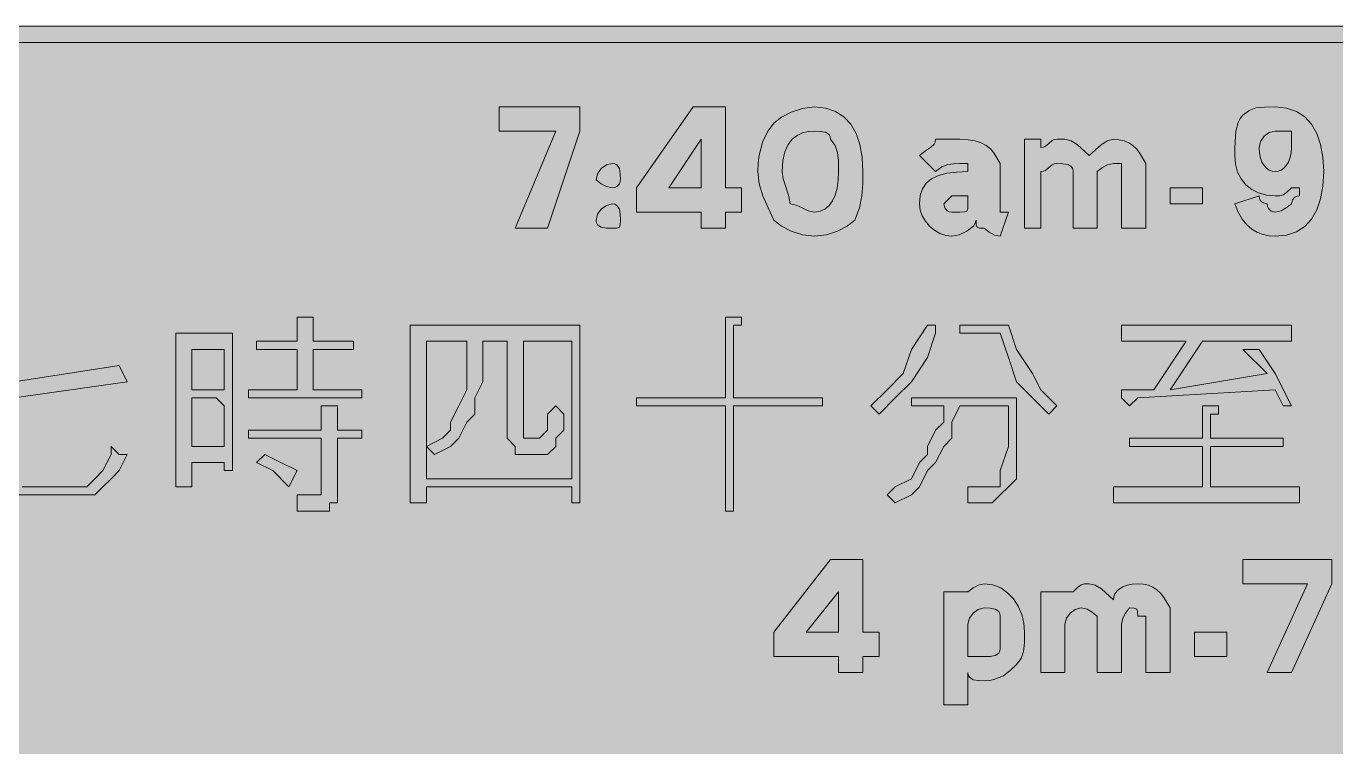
# Model space of a CAD drawing. Header units: metres. Extents: x 9 to 558, y 25 to 244.
# Drawn here: x 109.4 to 303.8, y 136.8 to 243.8 of the extents above; entities that cross this region are included whole.
import ezdxf

# ---------------------------------------------------------------- set-up
doc = ezdxf.new("R2010")
doc.units = ezdxf.units.M
doc.layers.add('FILL_BLACK_000000', color=7, linetype='Continuous', true_color=0x000000)
doc.layers.add('FILL_WHITE_FFFFFF', color=7, linetype='Continuous', true_color=0xffffff)

msp = doc.modelspace()

# ---------------------------------------------------------------- hatches: boundary and pattern name
at = {"layer": 'FILL_BLACK_000000', "true_color": 0x000000}
h = msp.add_hatch(color=7, dxfattribs=at)
h.dxf.hatch_style = 1
h.paths.add_polyline_path([(9.81, 238.59), (10.22, 239.36), (10.41, 240.24), (10.56, 240.99), (10.92, 241.76), (11.61, 242.64), (12.36, 243.24), (13.13, 243.65), (14.01, 243.84), (16.41, 243.84), (550.41, 243.84), (552.81, 243.84), (553.69, 243.65), (554.46, 243.24), (555.21, 242.64), (555.9, 241.76), (556.26, 240.99), (556.41, 240.24), (557.1, 239.36), (557.46, 238.59), (557.61, 237.84), (557.61, 31.44), (557.59, 30.73), (557.46, 30.24), (557.1, 29.75), (556.41, 29.04), (556.39, 28.33), (556.26, 27.84), (555.9, 27.35), (555.21, 26.64), (554.46, 26.04), (553.69, 25.63), (552.81, 25.44), (551.61, 25.44), (550.41, 25.44), (16.41, 25.44), (14.01, 25.44), (13.13, 25.63), (12.36, 26.04), (11.61, 26.64), (10.92, 27.35), (10.56, 27.84), (10.43, 28.33), (10.41, 29.04), (10.36, 29.44), (10.22, 29.75), (9.81, 30.24), (9.4, 30.73), (9.26, 31.04), (9.21, 31.44), (9.21, 237.84), (9.81, 238.59)])
h.paths.add_polyline_path([(15.21, 240.24), (14.01, 240.24), (13.61, 240.19), (13.32, 240.05), (12.96, 239.64), (12.81, 239.04), (12.81, 237.84), (12.81, 31.44), (12.81, 30.24), (12.83, 29.55), (12.96, 29.19), (13.32, 29.06), (14.01, 29.04), (14.16, 28.44), (14.52, 28.03), (14.81, 27.89), (15.21, 27.84), (551.61, 27.84), (552.21, 27.99), (552.62, 28.35), (552.76, 28.64), (552.81, 29.04), (553.21, 29.09), (553.5, 29.25), (553.86, 29.79), (553.99, 30.56), (554.01, 31.44), (554.01, 237.84), (553.99, 238.55), (553.86, 239.04), (553.5, 239.53), (552.81, 240.24), (551.61, 241.44), (15.21, 241.44), (15.21, 240.24)], flags=16)
h = msp.add_hatch(color=7, dxfattribs=at)
h.dxf.hatch_style = 1
h.paths.add_polyline_path([(179.61, 228.24), (179.61, 231.84), (191.61, 231.84), (191.61, 228.24), (186.81, 213.84), (182.01, 213.84), (188.01, 228.24), (179.61, 228.24)])
h = msp.add_hatch(color=7, dxfattribs=at)
h.dxf.hatch_style = 1
h.paths.add_polyline_path([(200.01, 219.84), (208.41, 231.84), (213.21, 231.84), (213.21, 219.84), (215.61, 219.84), (215.61, 216.24), (213.21, 216.24), (213.21, 213.84), (209.61, 213.84), (209.61, 216.24), (200.01, 216.24), (200.01, 219.84)])
h.paths.add_polyline_path([(209.61, 219.84), (209.61, 227.04), (204.81, 219.84), (209.61, 219.84)], flags=16)
h = msp.add_hatch(color=7, dxfattribs=at)
h.dxf.hatch_style = 1
h.paths.add_polyline_path([(233.46, 218.64), (233.1, 216.84), (232.41, 215.04), (231.3, 214.16), (229.86, 213.39), (228.19, 212.85), (226.41, 212.64), (224.63, 212.85), (222.96, 213.39), (221.52, 214.16), (220.41, 215.04), (219.53, 216.84), (218.76, 218.64), (218.22, 220.44), (218.01, 222.24), (218.06, 223.53), (218.22, 224.71), (218.76, 226.74), (219.53, 228.31), (220.41, 229.44), (221.52, 230.32), (222.96, 231.09), (224.63, 231.63), (226.41, 231.84), (228.1, 231.67), (229.56, 231.18), (230.8, 230.38), (231.81, 229.29), (232.6, 227.91), (233.16, 226.27), (233.5, 224.38), (233.61, 222.24), (233.59, 220.44), (233.46, 218.64)])
h.paths.add_polyline_path([(229.86, 225.09), (229.5, 226.12), (228.81, 227.04), (228.76, 227.44), (228.6, 227.73), (228.06, 228.09), (227.29, 228.22), (226.41, 228.24), (225.51, 228.18), (224.65, 227.98), (223.84, 227.61), (223.11, 227.04), (222.5, 226.25), (222.02, 225.2), (221.72, 223.88), (221.61, 222.24), (221.8, 221.15), (222.21, 219.84), (222.62, 218.53), (222.81, 217.44), (223.71, 217.25), (224.61, 216.84), (225.51, 216.43), (226.41, 216.24), (227.25, 216.35), (227.98, 216.67), (228.6, 217.19), (229.11, 217.89), (229.5, 218.76), (229.78, 219.78), (229.95, 220.95), (230.01, 222.24), (229.99, 223.83), (229.86, 225.09)], flags=16)
h = msp.add_hatch(color=7, dxfattribs=at)
h.dxf.hatch_style = 1
h.paths.add_polyline_path([(288.96, 228.24), (289.32, 229.55), (289.61, 230.14), (290.01, 230.64), (290.93, 231.33), (291.96, 231.69), (293.22, 231.82), (294.81, 231.84), (296.5, 231.67), (297.96, 231.18), (299.2, 230.38), (300.21, 229.29), (301, 227.91), (301.56, 226.27), (301.9, 224.38), (302.01, 222.24), (301.9, 220.1), (301.56, 218.21), (301, 216.57), (300.21, 215.19), (299.2, 214.1), (297.96, 213.3), (296.5, 212.81), (294.81, 212.64), (293.91, 212.7), (293.03, 212.88), (292.17, 213.21), (291.36, 213.69), (290.6, 214.34), (289.92, 215.17), (289.31, 216.2), (288.81, 217.44), (292.41, 218.64), (292.46, 218.24), (292.6, 217.95), (293.01, 217.59), (293.61, 217.44), (293.66, 217.04), (293.8, 216.75), (294.21, 216.39), (294.81, 216.24), (295.69, 216.43), (296.46, 216.84), (297.21, 217.44), (297.36, 218.04), (297.72, 218.45), (298.01, 218.59), (298.41, 218.64), (298.41, 219.84), (297.21, 219.84), (296.5, 219.15), (296.01, 218.79), (295.52, 218.66), (294.81, 218.64), (293.52, 218.75), (292.35, 219.07), (291.33, 219.59), (290.46, 220.29), (289.76, 221.16), (289.24, 222.18), (288.92, 223.35), (288.81, 224.64), (288.81, 225.84), (288.96, 228.24)])
h.paths.add_polyline_path([(294.81, 228.24), (293.93, 228.03), (293.16, 227.49), (292.62, 226.72), (292.41, 225.84), (292.46, 225), (292.62, 224.26), (292.85, 223.65), (293.16, 223.14), (293.52, 222.75), (293.93, 222.46), (294.36, 222.3), (294.81, 222.24), (295.26, 222.3), (295.69, 222.46), (296.1, 222.75), (296.46, 223.14), (296.77, 223.65), (297, 224.26), (297.16, 225), (297.21, 225.84), (297.21, 228.24), (294.81, 228.24)], flags=16)
h = msp.add_hatch(color=7, dxfattribs=at)
h.dxf.hatch_style = 1
h.paths.add_polyline_path([(248.01, 223.44), (247.11, 223.42), (246.21, 223.29), (245.31, 222.93), (244.41, 222.24), (242.01, 224.64), (242.89, 225.35), (243.66, 225.84), (244.2, 226.33), (244.36, 226.64), (244.41, 227.04), (248.01, 227.04), (249.25, 226.98), (250.3, 226.81), (251.17, 226.53), (251.91, 226.14), (252.53, 225.63), (253.07, 225.01), (254.01, 223.44), (254.01, 216.24), (255.21, 216.24), (254.01, 212.64), (253.13, 212.83), (252.36, 213.24), (251.61, 213.84), (250.92, 213.86), (250.56, 213.99), (250.43, 214.35), (250.41, 215.04), (250.3, 214.59), (250.02, 214.16), (249.06, 213.39), (247.88, 212.85), (246.81, 212.64), (245.91, 212.75), (245.05, 213.05), (244.24, 213.53), (243.51, 214.14), (242.9, 214.87), (242.42, 215.68), (242.12, 216.54), (242.01, 217.44), (242.12, 218.68), (242.46, 219.71), (243.02, 220.54), (243.81, 221.19), (244.82, 221.67), (246.06, 222), (247.52, 222.18), (249.21, 222.24), (249.21, 223.44), (248.01, 223.44)])
h.paths.add_polyline_path([(246.12, 216.43), (246.41, 216.29), (246.81, 216.24), (248.01, 216.24), (248.7, 216.26), (249.06, 216.39), (249.19, 216.75), (249.21, 217.44), (249.21, 218.64), (246.81, 218.64), (245.61, 217.44), (245.76, 216.84), (246.12, 216.43)], flags=16)
h = msp.add_hatch(color=7, dxfattribs=at)
h.dxf.hatch_style = 1
h.paths.add_polyline_path([(257.61, 213.84), (257.61, 227.04), (260.01, 227.04), (260.01, 225.84), (260.41, 225.89), (260.72, 226.03), (261.21, 226.44), (261.7, 226.85), (262.01, 226.99), (262.41, 227.04), (263.61, 227.04), (264.51, 226.83), (265.41, 226.29), (267.21, 224.64), (269.01, 226.29), (269.91, 226.83), (270.81, 227.04), (271.66, 226.98), (272.4, 226.81), (273.07, 226.53), (273.66, 226.14), (274.2, 225.63), (274.69, 225.01), (275.61, 223.44), (275.61, 222.24), (275.61, 213.84), (272.01, 213.84), (272.01, 222.24), (272.01, 223.44), (270.81, 223.44), (269.93, 223.25), (269.16, 222.84), (268.41, 222.24), (268.41, 221.04), (268.41, 213.84), (264.81, 213.84), (264.81, 222.24), (264.76, 222.64), (264.6, 222.93), (264.06, 223.29), (263.29, 223.42), (262.41, 223.44), (262.01, 223.39), (261.7, 223.25), (261.21, 222.84), (260.72, 222.43), (260.41, 222.29), (260.01, 222.24), (260.01, 221.04), (260.01, 213.84), (257.61, 213.84)])
h = msp.add_hatch(color=7, dxfattribs=at)
h.dxf.hatch_style = 1
h.paths.add_polyline_path([(197.46, 220.44), (197.1, 220.03), (196.81, 219.89), (196.41, 219.84), (195.53, 220.03), (194.76, 220.44), (194.01, 221.04), (194.22, 221.92), (194.76, 222.69), (195.53, 223.23), (196.41, 223.44), (196.81, 223.39), (197.1, 223.23), (197.46, 222.69), (197.59, 221.92), (197.61, 221.04), (197.46, 220.44)])
h = msp.add_hatch(color=7, dxfattribs=at)
h.dxf.hatch_style = 1
h.paths.add_polyline_path([(279.21, 217.44), (279.21, 219.84), (284.01, 219.84), (284.01, 217.44), (279.21, 217.44)])
h = msp.add_hatch(color=7, dxfattribs=at)
h.dxf.hatch_style = 1
h.paths.add_polyline_path([(197.59, 214.35), (197.46, 213.99), (197.1, 213.86), (196.41, 213.84), (195.53, 213.86), (194.76, 213.99), (194.22, 214.35), (194.06, 214.64), (194.01, 215.04), (194.22, 215.92), (194.76, 216.69), (195.53, 217.23), (196.41, 217.44), (196.81, 217.39), (197.1, 217.23), (197.46, 216.69), (197.59, 215.92), (197.61, 215.04), (197.59, 214.35)])
h = msp.add_hatch(color=7, dxfattribs=at)
h.dxf.hatch_style = 1
h.paths.add_polyline_path([(105.21, 191.04), (105.21, 200.64), (107.61, 200.64), (107.61, 199.44), (107.61, 191.04), (123.21, 193.44), (124.41, 191.04), (107.61, 188.64), (107.61, 176.64), (108.81, 175.44), (110.01, 175.44), (118.41, 175.44), (119.61, 176.64), (120.81, 177.84), (122.01, 180.24), (122.01, 181.44), (123.21, 180.24), (124.41, 180.24), (123.21, 177.84), (122.01, 176.64), (120.81, 175.44), (119.61, 174.24), (117.21, 174.24), (107.61, 174.24), (106.41, 174.24), (106.41, 175.44), (105.21, 176.64), (105.21, 188.64), (96.81, 187.44), (95.61, 189.84), (105.21, 191.04)])
h = msp.add_hatch(color=7, dxfattribs=at)
h.dxf.hatch_style = 1
h.paths.add_polyline_path([(159.21, 188.64), (142.41, 188.64), (142.41, 189.84), (149.61, 189.84), (149.61, 194.64), (149.61, 195.84), (144.81, 195.84), (143.61, 195.84), (143.61, 197.04), (144.81, 197.04), (149.61, 197.04), (149.61, 200.64), (150.81, 200.64), (152.01, 200.64), (152.01, 199.44), (152.01, 197.04), (158.01, 197.04), (158.01, 195.84), (152.01, 195.84), (152.01, 194.64), (152.01, 189.84), (159.21, 189.84), (159.21, 188.64)])
h = msp.add_hatch(color=7, dxfattribs=at)
h.dxf.hatch_style = 1
h.paths.add_polyline_path([(214.41, 187.44), (214.41, 171.84), (213.21, 171.84), (213.21, 187.44), (200.01, 187.44), (200.01, 188.64), (213.21, 188.64), (213.21, 200.64), (215.61, 200.64), (215.61, 199.44), (214.41, 199.44), (214.41, 188.64), (227.61, 188.64), (227.61, 187.44), (214.41, 187.44)])
h = msp.add_hatch(color=7, dxfattribs=at)
h.dxf.hatch_style = 1
h.paths.add_polyline_path([(191.61, 173.04), (190.41, 173.04), (190.41, 175.44), (168.81, 175.44), (168.81, 173.04), (166.41, 173.04), (166.41, 199.44), (191.61, 199.44), (191.61, 173.04)])
h.paths.add_polyline_path([(190.41, 176.64), (190.41, 197.04), (183.21, 197.04), (183.21, 183.84), (183.21, 182.64), (185.61, 182.64), (186.81, 183.84), (186.81, 186.24), (188.01, 187.44), (189.21, 186.24), (189.21, 183.84), (188.01, 182.64), (188.01, 181.44), (186.81, 180.24), (182.01, 180.24), (182.01, 181.44), (180.81, 182.64), (180.81, 197.04), (177.21, 197.04), (177.21, 194.64), (177.21, 191.04), (176.01, 188.64), (176.01, 186.24), (174.81, 185.04), (173.61, 182.64), (172.41, 181.44), (170.01, 180.24), (168.81, 181.44), (168.81, 176.64), (190.41, 176.64)], flags=16)
h.paths.add_polyline_path([(171.21, 182.64), (172.41, 183.84), (172.41, 185.04), (173.61, 187.44), (174.81, 189.84), (174.81, 192.24), (174.81, 194.64), (174.81, 197.04), (168.81, 197.04), (168.81, 181.44), (171.21, 182.64)], flags=16)
h = msp.add_hatch(color=7, dxfattribs=at)
h.dxf.hatch_style = 1
h.paths.add_polyline_path([(240.81, 191.04), (238.41, 188.64), (236.01, 186.24), (234.81, 187.44), (237.21, 189.84), (239.61, 192.24), (240.81, 195.84), (243.21, 199.44), (244.41, 199.44), (244.41, 198.24), (243.21, 194.64), (240.81, 191.04)])
h = msp.add_hatch(color=7, dxfattribs=at)
h.dxf.hatch_style = 1
h.paths.add_polyline_path([(258.81, 188.64), (256.41, 191.04), (255.21, 194.64), (254.01, 198.24), (248.01, 198.24), (248.01, 199.44), (255.21, 199.44), (256.41, 195.84), (258.81, 192.24), (260.01, 189.84), (262.41, 187.44), (261.21, 186.24), (258.81, 188.64)])
h = msp.add_hatch(color=7, dxfattribs=at)
h.dxf.hatch_style = 1
h.paths.add_polyline_path([(292.41, 195.84), (294.81, 192.24), (297.21, 187.44), (296.01, 187.44), (294.81, 189.84), (274.41, 188.64), (273.21, 187.44), (272.01, 188.64), (272.01, 189.84), (276.81, 189.84), (281.61, 197.04), (272.01, 197.04), (272.01, 199.44), (297.21, 199.44), (297.21, 197.04), (284.01, 197.04), (279.21, 189.84), (293.61, 192.24), (290.01, 195.84), (292.41, 195.84)])
h = msp.add_hatch(color=7, dxfattribs=at)
h.dxf.hatch_style = 1
h.paths.add_polyline_path([(140.01, 177.84), (138.81, 177.84), (138.81, 179.04), (137.61, 179.04), (134.01, 179.04), (134.01, 175.44), (132.81, 175.44), (131.61, 175.44), (131.61, 198.24), (140.01, 198.24), (140.01, 177.84)])
h.paths.add_polyline_path([(138.81, 181.44), (138.81, 187.44), (137.61, 188.64), (134.01, 188.64), (134.01, 187.44), (134.01, 181.44), (137.61, 181.44), (138.81, 181.44)], flags=16)
h.paths.add_polyline_path([(138.81, 195.84), (137.61, 195.84), (134.01, 195.84), (134.01, 189.84), (137.61, 189.84), (138.81, 189.84), (138.81, 195.84)], flags=16)
h = msp.add_hatch(color=7, dxfattribs=at)
h.dxf.hatch_style = 1
h.paths.add_polyline_path([(238.41, 175.44), (240.81, 176.64), (242.01, 179.04), (243.21, 180.24), (243.21, 181.44), (244.41, 183.84), (245.61, 185.04), (245.61, 187.44), (240.81, 187.44), (240.81, 188.64), (256.41, 188.64), (256.41, 180.24), (256.41, 176.64), (255.21, 175.44), (254.01, 174.24), (252.81, 173.04), (250.41, 173.04), (249.21, 173.04), (249.21, 174.24), (249.21, 175.44), (251.61, 175.44), (252.81, 175.44), (254.01, 175.44), (254.01, 176.64), (254.01, 177.84), (255.21, 181.44), (255.21, 187.44), (248.01, 187.44), (246.81, 185.04), (246.81, 182.64), (245.61, 181.44), (244.41, 179.04), (243.21, 177.84), (242.01, 175.44), (240.81, 174.24), (238.41, 173.04), (237.21, 174.24), (238.41, 175.44)])
h = msp.add_hatch(color=7, dxfattribs=at)
h.dxf.hatch_style = 1
h.paths.add_polyline_path([(154.41, 187.44), (155.61, 187.44), (155.61, 186.24), (155.61, 183.84), (158.01, 183.84), (159.21, 183.84), (159.21, 182.64), (158.01, 182.64), (155.61, 182.64), (155.61, 181.44), (155.61, 174.24), (155.61, 173.04), (154.41, 173.04), (154.41, 171.84), (153.21, 171.84), (150.81, 171.84), (149.61, 171.84), (149.61, 173.04), (149.61, 174.24), (152.01, 174.24), (153.21, 174.24), (153.21, 181.44), (153.21, 182.64), (143.61, 182.64), (142.41, 182.64), (142.41, 183.84), (143.61, 183.84), (153.21, 183.84), (153.21, 187.44), (154.41, 187.44)])
h = msp.add_hatch(color=7, dxfattribs=at)
h.dxf.hatch_style = 1
h.paths.add_polyline_path([(298.41, 175.44), (298.41, 173.04), (270.81, 173.04), (270.81, 175.44), (284.01, 175.44), (284.01, 181.44), (273.21, 181.44), (273.21, 182.64), (284.01, 182.64), (284.01, 187.44), (285.21, 187.44), (286.41, 187.44), (286.41, 186.24), (285.21, 186.24), (285.21, 182.64), (296.01, 182.64), (296.01, 181.44), (285.21, 181.44), (285.21, 175.44), (298.41, 175.44)])
h = msp.add_hatch(color=7, dxfattribs=at)
h.dxf.hatch_style = 1
h.paths.add_polyline_path([(147.21, 179.04), (149.61, 177.84), (148.41, 175.44), (146.01, 177.84), (143.61, 179.04), (144.81, 180.24), (147.21, 179.04)])
h = msp.add_hatch(color=7, dxfattribs=at)
h.dxf.hatch_style = 1
h.paths.add_polyline_path([(220.41, 153.84), (228.81, 164.64), (233.61, 164.64), (233.61, 153.84), (236.01, 153.84), (236.01, 150.24), (233.61, 150.24), (233.61, 147.84), (230.01, 147.84), (230.01, 150.24), (220.41, 150.24), (220.41, 153.84)])
h.paths.add_polyline_path([(230.01, 153.84), (230.01, 159.84), (225.21, 153.84), (230.01, 153.84)], flags=16)
h = msp.add_hatch(color=7, dxfattribs=at)
h.dxf.hatch_style = 1
h.paths.add_polyline_path([(290.01, 161.04), (290.01, 164.64), (303.21, 164.64), (303.21, 161.04), (297.21, 147.84), (293.61, 147.84), (299.61, 161.04), (290.01, 161.04)])
h = msp.add_hatch(color=7, dxfattribs=at)
h.dxf.hatch_style = 1
h.paths.add_polyline_path([(249.21, 159.84), (249.96, 160.44), (250.73, 160.85), (251.61, 161.04), (252.9, 160.88), (254.07, 160.42), (255.09, 159.71), (255.96, 158.79), (256.66, 157.7), (257.18, 156.48), (257.5, 155.18), (257.61, 153.84), (257.59, 152.25), (257.46, 150.99), (257.1, 149.96), (256.41, 149.04), (255.49, 148.16), (254.46, 147.39), (253.2, 146.85), (252.46, 146.69), (251.61, 146.64), (250.73, 146.66), (249.96, 146.79), (249.42, 147.15), (249.26, 147.44), (249.21, 147.84), (249.21, 143.04), (245.61, 143.04), (245.61, 159.84), (249.21, 159.84)])
h.paths.add_polyline_path([(253.26, 150.39), (253.8, 150.75), (253.96, 151.04), (254.01, 151.44), (254.01, 152.64), (254.01, 155.04), (254.01, 156.24), (253.96, 156.64), (253.8, 156.93), (253.26, 157.29), (252.49, 157.42), (251.61, 157.44), (250.73, 157.23), (249.96, 156.69), (249.42, 155.92), (249.21, 155.04), (249.21, 152.64), (249.21, 151.44), (249.21, 150.24), (251.61, 150.24), (252.49, 150.26), (253.26, 150.39)], flags=16)
h = msp.add_hatch(color=7, dxfattribs=at)
h.dxf.hatch_style = 1
h.paths.add_polyline_path([(260.01, 147.84), (260.01, 159.84), (263.61, 159.84), (264.81, 159.84), (265.52, 160.53), (266.01, 160.89), (266.5, 161.02), (267.21, 161.04), (268.11, 160.83), (269.01, 160.29), (270.81, 158.64), (270.87, 159.09), (271.03, 159.52), (271.32, 159.93), (271.71, 160.29), (272.22, 160.6), (272.83, 160.83), (273.57, 160.99), (274.41, 161.04), (275.26, 160.98), (276, 160.81), (276.67, 160.53), (277.26, 160.14), (277.8, 159.63), (278.29, 159.01), (279.21, 157.44), (279.21, 156.24), (279.21, 147.84), (275.61, 147.84), (275.61, 156.24), (274.41, 156.24), (274.39, 156.93), (274.26, 157.29), (273.9, 157.42), (273.21, 157.44), (272.61, 156.69), (272.2, 155.92), (272.01, 155.04), (272.01, 147.84), (268.41, 147.84), (268.41, 156.24), (267.66, 156.84), (266.89, 157.25), (266.01, 157.44), (265.13, 157.23), (264.36, 156.69), (263.82, 155.92), (263.61, 155.04), (263.61, 147.84), (260.01, 147.84)])
h = msp.add_hatch(color=7, dxfattribs=at)
h.dxf.hatch_style = 1
h.paths.add_polyline_path([(282.81, 150.24), (282.81, 153.84), (287.61, 153.84), (287.61, 150.24), (282.81, 150.24)])
at = {"layer": 'FILL_WHITE_FFFFFF', "true_color": 0xffffff}
h = msp.add_hatch(color=7, dxfattribs=at)
h.dxf.hatch_style = 1
h.paths.add_polyline_path([(552.06, 241.38), (552.49, 241.21), (552.9, 240.93), (553.26, 240.54), (553.57, 240.03), (553.8, 239.41), (553.96, 238.68), (554.01, 237.84), (554.01, 31.44), (553.96, 30.6), (553.8, 29.86), (553.57, 29.25), (553.26, 28.74), (552.9, 28.35), (552.49, 28.06), (552.06, 27.9), (551.61, 27.84), (15.21, 27.84), (14.81, 27.89), (14.52, 28.03), (14.16, 28.44), (14.01, 29.04), (13.61, 29.09), (13.32, 29.25), (12.96, 29.79), (12.83, 30.56), (12.81, 31.44), (12.81, 237.84), (12.81, 239.04), (12.96, 239.64), (13.32, 240.05), (13.61, 240.19), (14.01, 240.24), (15.21, 241.44), (551.61, 241.44), (552.06, 241.38)])

# ---------------------------------------------------------------- linework, layer by layer
at = {"layer": 'FILL_BLACK_000000', "lineweight": 0, "true_color": 0x000000}
for points in [[(16.41, 243.84), (550.41, 243.84)], [(551.61, 241.44), (15.21, 241.44), (15.21, 240.24), (14.01, 240.24), (13.61, 240.19), (13.32, 240.05), (12.96, 239.64), (12.81, 239.04), (12.81, 237.84), (12.81, 31.44), (12.81, 30.24), (12.83, 29.55), (12.96, 29.19), (13.32, 29.06), (14.01, 29.04), (14.16, 28.44), (14.52, 28.03), (14.81, 27.89), (15.21, 27.84), (551.61, 27.84)], [(107.61, 191.04), (123.21, 193.44), (124.41, 191.04), (107.61, 188.64)], [(108.81, 175.44), (110.01, 175.44), (118.41, 175.44), (119.61, 176.64), (120.81, 177.84), (122.01, 180.24), (122.01, 181.44), (123.21, 180.24), (124.41, 180.24), (123.21, 177.84), (122.01, 176.64), (120.81, 175.44), (119.61, 174.24), (117.21, 174.24), (107.61, 174.24)]]:
    msp.add_lwpolyline(points, dxfattribs=at)
for points in [[(179.61, 228.24), (179.61, 231.84), (191.61, 231.84), (191.61, 228.24), (186.81, 213.84), (182.01, 213.84), (188.01, 228.24)], [(200.01, 219.84), (208.41, 231.84), (213.21, 231.84), (213.21, 219.84), (215.61, 219.84), (215.61, 216.24), (213.21, 216.24), (213.21, 213.84), (209.61, 213.84), (209.61, 216.24), (200.01, 216.24)], [(233.46, 218.64), (233.1, 216.84), (232.41, 215.04), (231.3, 214.16), (229.86, 213.39), (228.19, 212.85), (226.41, 212.64), (224.63, 212.85), (222.96, 213.39), (221.52, 214.16), (220.41, 215.04), (219.53, 216.84), (218.76, 218.64), (218.22, 220.44), (218.01, 222.24), (218.06, 223.53), (218.22, 224.71), (218.76, 226.74), (219.53, 228.31), (220.41, 229.44), (221.52, 230.32), (222.96, 231.09), (224.63, 231.63), (226.41, 231.84), (228.1, 231.67), (229.56, 231.18), (230.8, 230.38), (231.81, 229.29), (232.6, 227.91), (233.16, 226.27), (233.5, 224.38), (233.61, 222.24), (233.59, 220.44)], [(288.96, 228.24), (289.32, 229.55), (289.61, 230.14), (290.01, 230.64), (290.93, 231.33), (291.96, 231.69), (293.22, 231.82), (294.81, 231.84), (296.5, 231.67), (297.96, 231.18), (299.2, 230.38), (300.21, 229.29), (301, 227.91), (301.56, 226.27), (301.9, 224.38), (302.01, 222.24), (301.9, 220.1), (301.56, 218.21), (301, 216.57), (300.21, 215.19), (299.2, 214.1), (297.96, 213.3), (296.5, 212.81), (294.81, 212.64), (293.91, 212.7), (293.03, 212.88), (292.17, 213.21), (291.36, 213.69), (290.6, 214.34), (289.92, 215.17), (289.31, 216.2), (288.81, 217.44), (292.41, 218.64), (292.46, 218.24), (292.6, 217.95), (293.01, 217.59), (293.61, 217.44), (293.66, 217.04), (293.8, 216.75), (294.21, 216.39), (294.81, 216.24), (295.69, 216.43), (296.46, 216.84), (297.21, 217.44), (297.36, 218.04), (297.72, 218.45), (298.01, 218.59), (298.41, 218.64), (298.41, 219.84), (297.21, 219.84), (296.5, 219.15), (296.01, 218.79), (295.52, 218.66), (294.81, 218.64), (293.52, 218.75), (292.35, 219.07), (291.33, 219.59), (290.46, 220.29), (289.76, 221.16), (289.24, 222.18), (288.92, 223.35), (288.81, 224.64), (288.81, 225.84)], [(229.86, 225.09), (229.5, 226.12), (228.81, 227.04), (228.76, 227.44), (228.6, 227.73), (228.06, 228.09), (227.29, 228.22), (226.41, 228.24), (225.51, 228.18), (224.65, 227.98), (223.84, 227.61), (223.11, 227.04), (222.5, 226.25), (222.02, 225.2), (221.72, 223.88), (221.61, 222.24), (221.8, 221.15), (222.21, 219.84), (222.62, 218.53), (222.81, 217.44), (223.71, 217.25), (224.61, 216.84), (225.51, 216.43), (226.41, 216.24), (227.25, 216.35), (227.98, 216.67), (228.6, 217.19), (229.11, 217.89), (229.5, 218.76), (229.78, 219.78), (229.95, 220.95), (230.01, 222.24), (229.99, 223.83)], [(294.81, 228.24), (293.93, 228.03), (293.16, 227.49), (292.62, 226.72), (292.41, 225.84), (292.46, 225), (292.62, 224.26), (292.85, 223.65), (293.16, 223.14), (293.52, 222.75), (293.93, 222.46), (294.36, 222.3), (294.81, 222.24), (295.26, 222.3), (295.69, 222.46), (296.1, 222.75), (296.46, 223.14), (296.77, 223.65), (297, 224.26), (297.16, 225), (297.21, 225.84), (297.21, 228.24)], [(209.61, 219.84), (209.61, 227.04), (204.81, 219.84)], [(248.01, 223.44), (247.11, 223.42), (246.21, 223.29), (245.31, 222.93), (244.41, 222.24), (242.01, 224.64), (242.89, 225.35), (243.66, 225.84), (244.2, 226.33), (244.36, 226.64), (244.41, 227.04), (248.01, 227.04), (249.25, 226.98), (250.3, 226.81), (251.17, 226.53), (251.91, 226.14), (252.53, 225.63), (253.07, 225.01), (254.01, 223.44), (254.01, 216.24), (255.21, 216.24), (254.01, 212.64), (253.13, 212.83), (252.36, 213.24), (251.61, 213.84), (250.92, 213.86), (250.56, 213.99), (250.43, 214.35), (250.41, 215.04), (250.3, 214.59), (250.02, 214.16), (249.06, 213.39), (247.88, 212.85), (246.81, 212.64), (245.91, 212.75), (245.05, 213.05), (244.24, 213.53), (243.51, 214.14), (242.9, 214.87), (242.42, 215.68), (242.12, 216.54), (242.01, 217.44), (242.12, 218.68), (242.46, 219.71), (243.02, 220.54), (243.81, 221.19), (244.82, 221.67), (246.06, 222), (247.52, 222.18), (249.21, 222.24), (249.21, 223.44)], [(257.61, 213.84), (257.61, 227.04), (260.01, 227.04), (260.01, 225.84), (260.41, 225.89), (260.72, 226.03), (261.21, 226.44), (261.7, 226.85), (262.01, 226.99), (262.41, 227.04), (263.61, 227.04), (264.51, 226.83), (265.41, 226.29), (267.21, 224.64), (269.01, 226.29), (269.91, 226.83), (270.81, 227.04), (271.66, 226.98), (272.4, 226.81), (273.07, 226.53), (273.66, 226.14), (274.2, 225.63), (274.69, 225.01), (275.61, 223.44), (275.61, 222.24), (275.61, 213.84), (272.01, 213.84), (272.01, 222.24), (272.01, 223.44), (270.81, 223.44), (269.93, 223.25), (269.16, 222.84), (268.41, 222.24), (268.41, 221.04), (268.41, 213.84), (264.81, 213.84), (264.81, 222.24), (264.76, 222.64), (264.6, 222.93), (264.06, 223.29), (263.29, 223.42), (262.41, 223.44), (262.01, 223.39), (261.7, 223.25), (261.21, 222.84), (260.72, 222.43), (260.41, 222.29), (260.01, 222.24), (260.01, 221.04), (260.01, 213.84)], [(197.46, 220.44), (197.1, 220.03), (196.81, 219.89), (196.41, 219.84), (195.53, 220.03), (194.76, 220.44), (194.01, 221.04), (194.22, 221.92), (194.76, 222.69), (195.53, 223.23), (196.41, 223.44), (196.81, 223.39), (197.1, 223.23), (197.46, 222.69), (197.59, 221.92), (197.61, 221.04)], [(279.21, 217.44), (279.21, 219.84), (284.01, 219.84), (284.01, 217.44)], [(246.12, 216.43), (246.41, 216.29), (246.81, 216.24), (248.01, 216.24), (248.7, 216.26), (249.06, 216.39), (249.19, 216.75), (249.21, 217.44), (249.21, 218.64), (246.81, 218.64), (245.61, 217.44), (245.76, 216.84)], [(197.59, 214.35), (197.46, 213.99), (197.1, 213.86), (196.41, 213.84), (195.53, 213.86), (194.76, 213.99), (194.22, 214.35), (194.06, 214.64), (194.01, 215.04), (194.22, 215.92), (194.76, 216.69), (195.53, 217.23), (196.41, 217.44), (196.81, 217.39), (197.1, 217.23), (197.46, 216.69), (197.59, 215.92), (197.61, 215.04)], [(159.21, 188.64), (142.41, 188.64), (142.41, 189.84), (149.61, 189.84), (149.61, 194.64), (149.61, 195.84), (144.81, 195.84), (143.61, 195.84), (143.61, 197.04), (144.81, 197.04), (149.61, 197.04), (149.61, 200.64), (150.81, 200.64), (152.01, 200.64), (152.01, 199.44), (152.01, 197.04), (158.01, 197.04), (158.01, 195.84), (152.01, 195.84), (152.01, 194.64), (152.01, 189.84), (159.21, 189.84)], [(214.41, 187.44), (214.41, 171.84), (213.21, 171.84), (213.21, 187.44), (200.01, 187.44), (200.01, 188.64), (213.21, 188.64), (213.21, 200.64), (215.61, 200.64), (215.61, 199.44), (214.41, 199.44), (214.41, 188.64), (227.61, 188.64), (227.61, 187.44)], [(191.61, 173.04), (190.41, 173.04), (190.41, 175.44), (168.81, 175.44), (168.81, 173.04), (166.41, 173.04), (166.41, 199.44), (191.61, 199.44)], [(240.81, 191.04), (238.41, 188.64), (236.01, 186.24), (234.81, 187.44), (237.21, 189.84), (239.61, 192.24), (240.81, 195.84), (243.21, 199.44), (244.41, 199.44), (244.41, 198.24), (243.21, 194.64)], [(258.81, 188.64), (256.41, 191.04), (255.21, 194.64), (254.01, 198.24), (248.01, 198.24), (248.01, 199.44), (255.21, 199.44), (256.41, 195.84), (258.81, 192.24), (260.01, 189.84), (262.41, 187.44), (261.21, 186.24)], [(292.41, 195.84), (294.81, 192.24), (297.21, 187.44), (296.01, 187.44), (294.81, 189.84), (274.41, 188.64), (273.21, 187.44), (272.01, 188.64), (272.01, 189.84), (276.81, 189.84), (281.61, 197.04), (272.01, 197.04), (272.01, 199.44), (297.21, 199.44), (297.21, 197.04), (284.01, 197.04), (279.21, 189.84), (293.61, 192.24), (290.01, 195.84)], [(140.01, 177.84), (138.81, 177.84), (138.81, 179.04), (137.61, 179.04), (134.01, 179.04), (134.01, 175.44), (132.81, 175.44), (131.61, 175.44), (131.61, 198.24), (140.01, 198.24)], [(190.41, 176.64), (190.41, 197.04), (183.21, 197.04), (183.21, 183.84), (183.21, 182.64), (185.61, 182.64), (186.81, 183.84), (186.81, 186.24), (188.01, 187.44), (189.21, 186.24), (189.21, 183.84), (188.01, 182.64), (188.01, 181.44), (186.81, 180.24), (182.01, 180.24), (182.01, 181.44), (180.81, 182.64), (180.81, 197.04), (177.21, 197.04), (177.21, 194.64), (177.21, 191.04), (176.01, 188.64), (176.01, 186.24), (174.81, 185.04), (173.61, 182.64), (172.41, 181.44), (170.01, 180.24), (168.81, 181.44), (168.81, 176.64)], [(171.21, 182.64), (172.41, 183.84), (172.41, 185.04), (173.61, 187.44), (174.81, 189.84), (174.81, 192.24), (174.81, 194.64), (174.81, 197.04), (168.81, 197.04), (168.81, 181.44)], [(138.81, 195.84), (137.61, 195.84), (134.01, 195.84), (134.01, 189.84), (137.61, 189.84), (138.81, 189.84)], [(138.81, 181.44), (138.81, 187.44), (137.61, 188.64), (134.01, 188.64), (134.01, 187.44), (134.01, 181.44), (137.61, 181.44)], [(238.41, 175.44), (240.81, 176.64), (242.01, 179.04), (243.21, 180.24), (243.21, 181.44), (244.41, 183.84), (245.61, 185.04), (245.61, 187.44), (240.81, 187.44), (240.81, 188.64), (256.41, 188.64), (256.41, 180.24), (256.41, 176.64), (255.21, 175.44), (254.01, 174.24), (252.81, 173.04), (250.41, 173.04), (249.21, 173.04), (249.21, 174.24), (249.21, 175.44), (251.61, 175.44), (252.81, 175.44), (254.01, 175.44), (254.01, 176.64), (254.01, 177.84), (255.21, 181.44), (255.21, 187.44), (248.01, 187.44), (246.81, 185.04), (246.81, 182.64), (245.61, 181.44), (244.41, 179.04), (243.21, 177.84), (242.01, 175.44), (240.81, 174.24), (238.41, 173.04), (237.21, 174.24)], [(154.41, 187.44), (155.61, 187.44), (155.61, 186.24), (155.61, 183.84), (158.01, 183.84), (159.21, 183.84), (159.21, 182.64), (158.01, 182.64), (155.61, 182.64), (155.61, 181.44), (155.61, 174.24), (155.61, 173.04), (154.41, 173.04), (154.41, 171.84), (153.21, 171.84), (150.81, 171.84), (149.61, 171.84), (149.61, 173.04), (149.61, 174.24), (152.01, 174.24), (153.21, 174.24), (153.21, 181.44), (153.21, 182.64), (143.61, 182.64), (142.41, 182.64), (142.41, 183.84), (143.61, 183.84), (153.21, 183.84), (153.21, 187.44)], [(298.41, 175.44), (298.41, 173.04), (270.81, 173.04), (270.81, 175.44), (284.01, 175.44), (284.01, 181.44), (273.21, 181.44), (273.21, 182.64), (284.01, 182.64), (284.01, 187.44), (285.21, 187.44), (286.41, 187.44), (286.41, 186.24), (285.21, 186.24), (285.21, 182.64), (296.01, 182.64), (296.01, 181.44), (285.21, 181.44), (285.21, 175.44)], [(147.21, 179.04), (149.61, 177.84), (148.41, 175.44), (146.01, 177.84), (143.61, 179.04), (144.81, 180.24)], [(220.41, 153.84), (228.81, 164.64), (233.61, 164.64), (233.61, 153.84), (236.01, 153.84), (236.01, 150.24), (233.61, 150.24), (233.61, 147.84), (230.01, 147.84), (230.01, 150.24), (220.41, 150.24)], [(290.01, 161.04), (290.01, 164.64), (303.21, 164.64), (303.21, 161.04), (297.21, 147.84), (293.61, 147.84), (299.61, 161.04)], [(230.01, 153.84), (230.01, 159.84), (225.21, 153.84)], [(249.21, 159.84), (249.96, 160.44), (250.73, 160.85), (251.61, 161.04), (252.9, 160.88), (254.07, 160.42), (255.09, 159.71), (255.96, 158.79), (256.66, 157.7), (257.18, 156.48), (257.5, 155.18), (257.61, 153.84), (257.59, 152.25), (257.46, 150.99), (257.1, 149.96), (256.41, 149.04), (255.49, 148.16), (254.46, 147.39), (253.2, 146.85), (252.46, 146.69), (251.61, 146.64), (250.73, 146.66), (249.96, 146.79), (249.42, 147.15), (249.26, 147.44), (249.21, 147.84), (249.21, 143.04), (245.61, 143.04), (245.61, 159.84)], [(260.01, 147.84), (260.01, 159.84), (263.61, 159.84), (264.81, 159.84), (265.52, 160.53), (266.01, 160.89), (266.5, 161.02), (267.21, 161.04), (268.11, 160.83), (269.01, 160.29), (270.81, 158.64), (270.87, 159.09), (271.03, 159.52), (271.32, 159.93), (271.71, 160.29), (272.22, 160.6), (272.83, 160.83), (273.57, 160.99), (274.41, 161.04), (275.26, 160.98), (276, 160.81), (276.67, 160.53), (277.26, 160.14), (277.8, 159.63), (278.29, 159.01), (279.21, 157.44), (279.21, 156.24), (279.21, 147.84), (275.61, 147.84), (275.61, 156.24), (274.41, 156.24), (274.39, 156.93), (274.26, 157.29), (273.9, 157.42), (273.21, 157.44), (272.61, 156.69), (272.2, 155.92), (272.01, 155.04), (272.01, 147.84), (268.41, 147.84), (268.41, 156.24), (267.66, 156.84), (266.89, 157.25), (266.01, 157.44), (265.13, 157.23), (264.36, 156.69), (263.82, 155.92), (263.61, 155.04), (263.61, 147.84)], [(253.26, 150.39), (253.8, 150.75), (253.96, 151.04), (254.01, 151.44), (254.01, 152.64), (254.01, 155.04), (254.01, 156.24), (253.96, 156.64), (253.8, 156.93), (253.26, 157.29), (252.49, 157.42), (251.61, 157.44), (250.73, 157.23), (249.96, 156.69), (249.42, 155.92), (249.21, 155.04), (249.21, 152.64), (249.21, 151.44), (249.21, 150.24), (251.61, 150.24), (252.49, 150.26)], [(282.81, 150.24), (282.81, 153.84), (287.61, 153.84), (287.61, 150.24)]]:
    msp.add_lwpolyline(points, close=True, dxfattribs=at)
at = {"layer": 'FILL_WHITE_FFFFFF', "lineweight": 0, "true_color": 0xffffff}
msp.add_lwpolyline([(551.61, 27.84), (15.21, 27.84), (14.81, 27.89), (14.52, 28.03), (14.16, 28.44), (14.01, 29.04), (13.61, 29.09), (13.32, 29.25), (12.96, 29.79), (12.83, 30.56), (12.81, 31.44), (12.81, 237.84), (12.81, 239.04), (12.96, 239.64), (13.32, 240.05), (13.61, 240.19), (14.01, 240.24), (15.21, 241.44), (551.61, 241.44)], dxfattribs=at)

doc.saveas('drawing.dxf')
